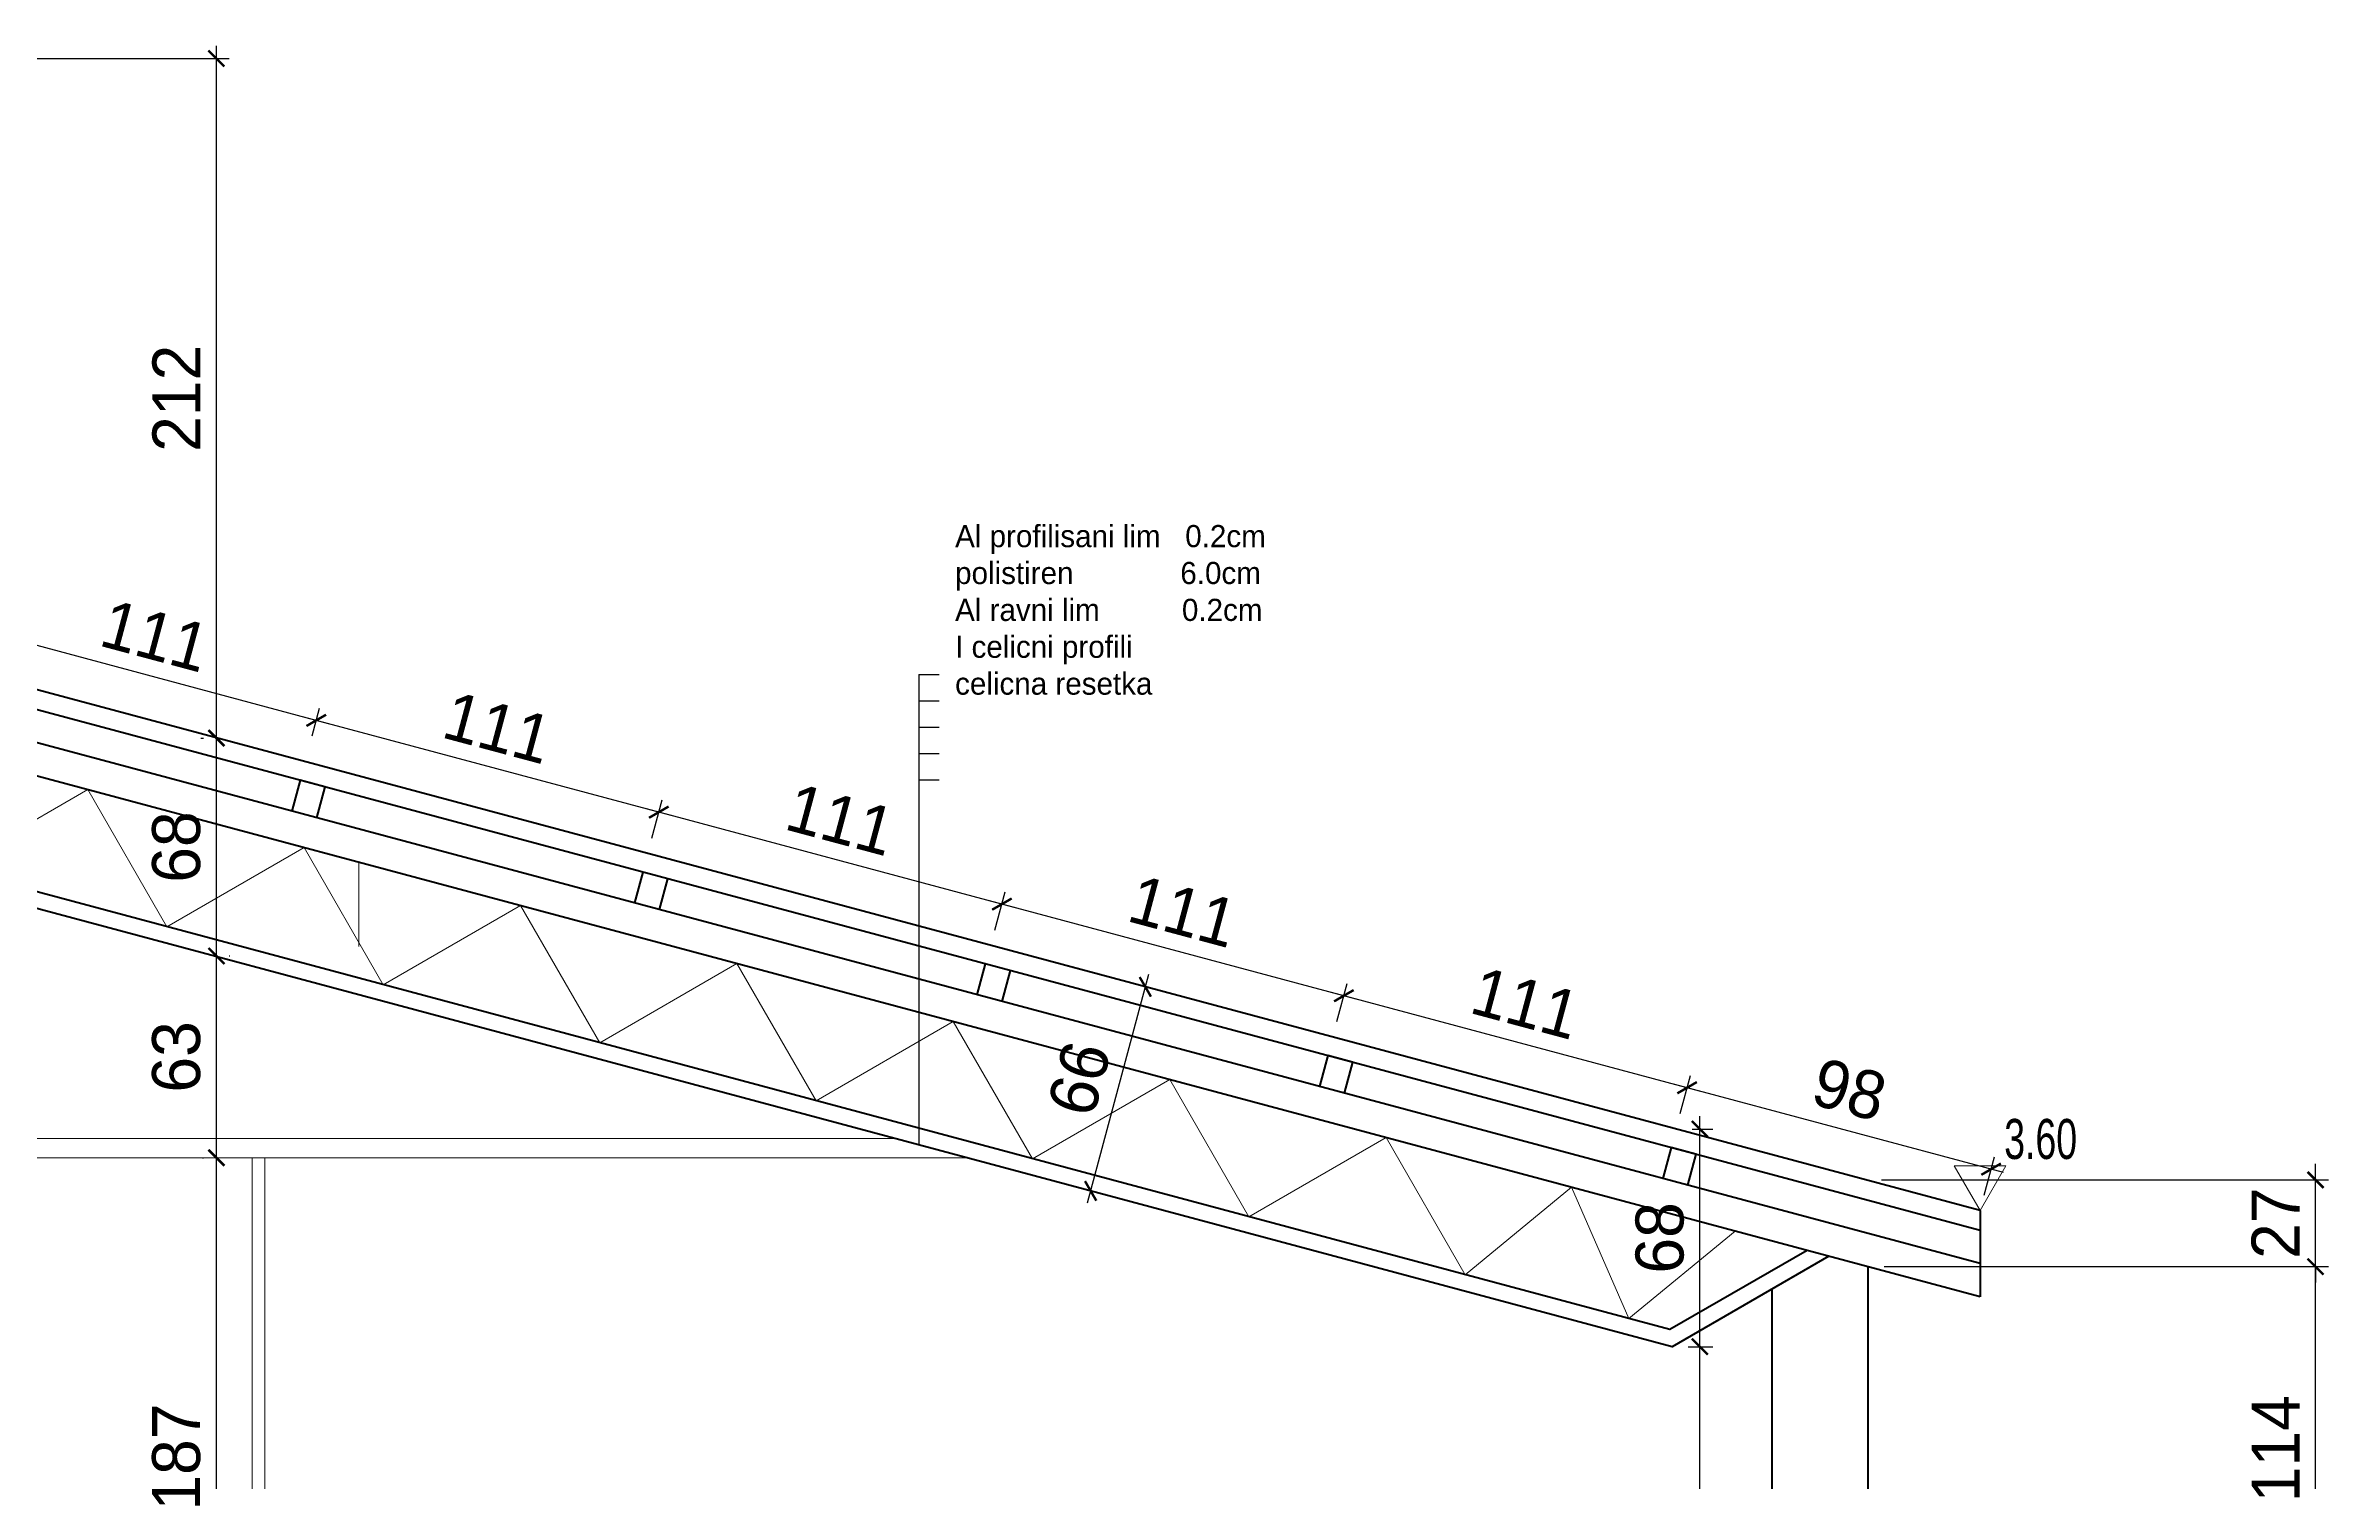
# Model space of a CAD drawing. Header units: millimetres. Extents: x 73 to 57768, y -40361 to 10065.
# Drawn here: x 55479 to 56192, y -11512 to -11064 of the extents above; entities that cross this region are included whole.
import ezdxf

# ---------------------------------------------------------------- set-up
doc = ezdxf.new("R2010")
doc.units = ezdxf.units.MM
for name, color, linetype, lineweight in [('hec', 253, 'Continuous', 5), ('kote', 124, 'Continuous', 5), ('kote i srafura', 9, 'Continuous', 5)]:
    doc.layers.add(name, color=color, linetype=linetype, lineweight=lineweight)
doc.layers.add('pogled', color=7, linetype='Continuous', lineweight=5, true_color=0x8db1c3)
doc.layers.add('presjek', color=7, linetype='Continuous', lineweight=40, true_color=0xe37da2)
doc.layers.add('TEXT', color=7, linetype='Continuous')
doc.styles.add('1na50', font='', dxfattribs={"height": 15})
doc.styles.get('1na50').set_extended_font_data('SwitzerlandCondLight BH')
doc.dimstyles.new('1na50', dxfattribs={"dimtxt": 2.5, "dimasz": 5, "dimexe": 4, "dimexo": 5, "dimgap": 5, "dimtad": 1, "dimdec": 0, "dimtxsty": '1na50', "dimblk": 'ARCHTICK', "dimcen": 2.5, "dimdle": 4, "dimadec": 0, "dimazin": 0, "dimtfac": 1, "dimtdec": 0, "dimtix": 1, "dimtmove": 0, "dimatfit": 3, "dimldrblk": 'ARCHTICK', "dimfxl": 1, "dimarcsym": 0})

# ---------------------------------------------------------------- blocks, each defined once
blk = doc.blocks.new('_ArchTick')
at = {"layer": 'kote', "color": 0, "const_width": 0.15}
blk.add_lwpolyline([(-0.5, -0.5), (0.5, 0.5)], dxfattribs=at)
blk = doc.blocks.new('*D1179')
at = {"layer": 'Defpoints', "color": 0}
for p in [(55532.57, -11411.4), (55533.18, -11411.4), (55535.22, -11598.44)]:
    blk.add_point(p, dxfattribs=at)
at = {"layer": 'kote i srafura', "color": 0, "lineweight": -2}
for p, q in [((55528.18, -11411.4), (55528.57, -11411.4)), ((55532.57, -11602.44), (55532.57, -11407.4)), ((55530.22, -11598.44), (55528.57, -11598.44))]:
    blk.add_line(p, q, dxfattribs=at)
at = {"layer": 'kote i srafura', "color": 0, "lineweight": -2, "xscale": 5, "yscale": 5, "zscale": 5}
for p, rotation in [((55532.57, -11411.4), 90), ((55532.57, -11598.44), 270)]:
    blk.add_blockref('_ArchTick', p, dxfattribs=dict(at, rotation=rotation))
at = {"layer": 'kote i srafura', "color": 0, "insert": (55520.07, -11504.92), "char_height": 15, "attachment_point": 5, "rotation": 90, "style": '1na50'}
blk.add_mtext('187', dxfattribs=at)
blk = doc.blocks.new('*D1180')
at = {"layer": 'Defpoints', "color": 0}
for p in [(55531.81, -11348.36), (55532.57, -11348.36), (55533.18, -11411.4)]:
    blk.add_point(p, dxfattribs=at)
at = {"layer": 'kote i srafura', "color": 0, "lineweight": -2}
for p, q in [((55532.57, -11415.4), (55532.57, -11344.36)), ((55536.81, -11348.36), (55536.57, -11348.36)), ((55528.18, -11411.4), (55528.57, -11411.4))]:
    blk.add_line(p, q, dxfattribs=at)
at = {"layer": 'kote i srafura', "color": 0, "lineweight": -2, "xscale": 5, "yscale": 5, "zscale": 5}
for p, rotation in [((55532.57, -11348.36), 90), ((55532.57, -11411.4), 270)]:
    blk.add_blockref('_ArchTick', p, dxfattribs=dict(at, rotation=rotation))
at = {"layer": 'kote i srafura', "color": 0, "insert": (55520.07, -11379.88), "char_height": 15, "attachment_point": 5, "rotation": 90, "style": '1na50'}
blk.add_mtext('63', dxfattribs=at)
blk = doc.blocks.new('*D1181')
at = {"layer": 'Defpoints', "color": 0}
for p in [(55532.57, -11280.28), (55532.74, -11280.28), (55531.81, -11348.36)]:
    blk.add_point(p, dxfattribs=at)
at = {"layer": 'kote i srafura', "color": 0, "lineweight": -2}
for p, q in [((55527.74, -11280.28), (55528.57, -11280.28)), ((55532.57, -11352.36), (55532.57, -11276.28)), ((55536.81, -11348.36), (55536.57, -11348.36))]:
    blk.add_line(p, q, dxfattribs=at)
at = {"layer": 'kote i srafura', "color": 0, "lineweight": -2, "xscale": 5, "yscale": 5, "zscale": 5}
for p, rotation in [((55532.57, -11280.28), 90), ((55532.57, -11348.36), 270)]:
    blk.add_blockref('_ArchTick', p, dxfattribs=dict(at, rotation=rotation))
at = {"layer": 'kote i srafura', "color": 0, "insert": (55520.07, -11314.32), "char_height": 15, "attachment_point": 5, "rotation": 90, "style": '1na50'}
blk.add_mtext('68', dxfattribs=at)
blk = doc.blocks.new('*D1182')
at = {"layer": 'Defpoints', "color": 0}
for p in [(55443.37, -11067.94), (55532.57, -11067.94), (55532.74, -11280.28)]:
    blk.add_point(p, dxfattribs=at)
at = {"layer": 'kote i srafura', "color": 0, "lineweight": -2}
for p, q in [((55448.37, -11067.94), (55536.57, -11067.94)), ((55532.57, -11284.28), (55532.57, -11063.94)), ((55527.74, -11280.28), (55528.57, -11280.28))]:
    blk.add_line(p, q, dxfattribs=at)
at = {"layer": 'kote i srafura', "color": 0, "lineweight": -2, "xscale": 5, "yscale": 5, "zscale": 5}
for p, rotation in [((55532.57, -11067.94), 90), ((55532.57, -11280.28), 270)]:
    blk.add_blockref('_ArchTick', p, dxfattribs=dict(at, rotation=rotation))
at = {"layer": 'kote i srafura', "color": 0, "insert": (55520.07, -11174.11), "char_height": 15, "attachment_point": 5, "rotation": 90, "style": '1na50'}
blk.add_mtext('212', dxfattribs=at)
blk = doc.blocks.new('*D1205')
at = {"layer": 'Defpoints', "color": 0}
for p in [(55992.08, -11389.51), (55988.62, -11402.43), (56083.61, -11427.88)]:
    blk.add_point(p, dxfattribs=at)
at = {"layer": 'kote i srafura', "color": 0, "lineweight": -2}
for p, q in [((56090.94, -11416), (55988.22, -11388.47)), ((55989.91, -11397.6), (55993.12, -11385.65)), ((56084.91, -11423.05), (56088.11, -11411.1))]:
    blk.add_line(p, q, dxfattribs=at)
at = {"layer": 'kote i srafura', "color": 0, "lineweight": -2, "xscale": 5, "yscale": 5, "zscale": 5}
for p, rotation in [((55992.08, -11389.51), 165.0000000263831), ((56087.07, -11414.96), 345.0000000263831)]:
    blk.add_blockref('_ArchTick', p, dxfattribs=dict(at, rotation=rotation))
at = {"layer": 'kote i srafura', "color": 0, "insert": (56042.81, -11390.16), "char_height": 15, "attachment_point": 5, "rotation": 345, "style": '1na50'}
blk.add_mtext('98', dxfattribs=at)
blk = doc.blocks.new('*D1206')
at = {"layer": 'Defpoints', "color": 0}
for p in [(55884.84, -11360.77), (55881.38, -11373.69), (55988.62, -11402.43)]:
    blk.add_point(p, dxfattribs=at)
at = {"layer": 'kote i srafura', "color": 0, "lineweight": -2}
for p, q in [((55995.95, -11390.55), (55880.97, -11359.74)), ((55882.67, -11368.86), (55885.87, -11356.91)), ((55989.91, -11397.6), (55993.12, -11385.65))]:
    blk.add_line(p, q, dxfattribs=at)
at = {"layer": 'kote i srafura', "color": 0, "lineweight": -2, "xscale": 5, "yscale": 5, "zscale": 5}
for p, rotation in [((55884.84, -11360.77), 165.0000000263831), ((55992.08, -11389.51), 345.0000000263831)]:
    blk.add_blockref('_ArchTick', p, dxfattribs=dict(at, rotation=rotation))
at = {"layer": 'kote i srafura', "color": 0, "insert": (55941.69, -11363.07), "char_height": 15, "attachment_point": 5, "rotation": 345, "style": '1na50'}
blk.add_mtext('111', dxfattribs=at)
blk = doc.blocks.new('*D1207')
at = {"layer": 'Defpoints', "color": 0}
for p in [(55777.99, -11332.15), (55774.53, -11345.07), (55881.38, -11373.69)]:
    blk.add_point(p, dxfattribs=at)
at = {"layer": 'kote i srafura', "color": 0, "lineweight": -2}
for p, q in [((55888.7, -11361.81), (55774.13, -11331.11)), ((55775.83, -11340.24), (55779.03, -11328.28)), ((55882.67, -11368.86), (55885.87, -11356.91))]:
    blk.add_line(p, q, dxfattribs=at)
at = {"layer": 'kote i srafura', "color": 0, "lineweight": -2, "xscale": 5, "yscale": 5, "zscale": 5}
for p, rotation in [((55777.99, -11332.15), 165.0000000263831), ((55884.84, -11360.77), 345.0000000263831)]:
    blk.add_blockref('_ArchTick', p, dxfattribs=dict(at, rotation=rotation))
at = {"layer": 'kote i srafura', "color": 0, "insert": (55834.65, -11334.39), "char_height": 15, "attachment_point": 5, "rotation": 345, "style": '1na50'}
blk.add_mtext('111', dxfattribs=at)
blk = doc.blocks.new('*D1208')
at = {"layer": 'Defpoints', "color": 0}
for p in [(55670.79, -11303.42), (55667.33, -11316.34), (55774.53, -11345.07)]:
    blk.add_point(p, dxfattribs=at)
at = {"layer": 'kote i srafura', "color": 0, "lineweight": -2}
for p, q in [((55781.86, -11333.18), (55666.92, -11302.38)), ((55668.62, -11311.51), (55671.82, -11299.56)), ((55775.83, -11340.24), (55779.03, -11328.28))]:
    blk.add_line(p, q, dxfattribs=at)
at = {"layer": 'kote i srafura', "color": 0, "lineweight": -2, "xscale": 5, "yscale": 5, "zscale": 5}
for p, rotation in [((55670.79, -11303.42), 165.0000000263831), ((55777.99, -11332.15), 345.0000000263831)]:
    blk.add_blockref('_ArchTick', p, dxfattribs=dict(at, rotation=rotation))
at = {"layer": 'kote i srafura', "color": 0, "insert": (55727.63, -11305.71), "char_height": 15, "attachment_point": 5, "rotation": 345, "style": '1na50'}
blk.add_mtext('111', dxfattribs=at)
blk = doc.blocks.new('*D1209')
at = {"layer": 'Defpoints', "color": 0}
for p in [(55563.76, -11274.74), (55561.18, -11284.39), (55667.33, -11316.34)]:
    blk.add_point(p, dxfattribs=at)
at = {"layer": 'kote i srafura', "color": 0, "lineweight": -2}
for p, q in [((55674.65, -11304.46), (55559.9, -11273.71)), ((55562.47, -11279.56), (55564.8, -11270.88)), ((55668.62, -11311.51), (55671.82, -11299.56))]:
    blk.add_line(p, q, dxfattribs=at)
at = {"layer": 'kote i srafura', "color": 0, "lineweight": -2, "xscale": 5, "yscale": 5, "zscale": 5}
for p, rotation in [((55563.76, -11274.74), 165.0000000263831), ((55670.79, -11303.42), 345.0000000263831)]:
    blk.add_blockref('_ArchTick', p, dxfattribs=dict(at, rotation=rotation))
at = {"layer": 'kote i srafura', "color": 0, "insert": (55620.51, -11277.01), "char_height": 15, "attachment_point": 5, "rotation": 345, "style": '1na50'}
blk.add_mtext('111', dxfattribs=at)
blk = doc.blocks.new('*D1210')
at = {"layer": 'Defpoints', "color": 0}
for p in [(55456.74, -11246.07), (55453.28, -11258.99), (55561.18, -11284.39)]:
    blk.add_point(p, dxfattribs=at)
at = {"layer": 'kote i srafura', "color": 0, "lineweight": -2}
for p, q in [((55567.63, -11275.78), (55452.88, -11245.03)), ((55454.57, -11254.16), (55457.77, -11242.2)), ((55562.47, -11279.56), (55564.8, -11270.88))]:
    blk.add_line(p, q, dxfattribs=at)
at = {"layer": 'kote i srafura', "color": 0, "lineweight": -2, "xscale": 5, "yscale": 5, "zscale": 5}
for p, rotation in [((55456.74, -11246.07), 165.0000000263831), ((55563.76, -11274.74), 345.0000000263831)]:
    blk.add_blockref('_ArchTick', p, dxfattribs=dict(at, rotation=rotation))
at = {"layer": 'kote i srafura', "color": 0, "insert": (55513.49, -11248.33), "char_height": 15, "attachment_point": 5, "rotation": 345, "style": '1na50'}
blk.add_mtext('111', dxfattribs=at)
blk = doc.blocks.new('*D1217')
at = {"layer": 'Defpoints', "color": 0}
for p in [(56048.61, -11445.42), (56188.44, -11445.42), (56048.61, -11559.23)]:
    blk.add_point(p, dxfattribs=at)
at = {"layer": 'kote i srafura', "color": 0, "lineweight": -2}
for p, q in [((56053.61, -11445.42), (56192.44, -11445.42)), ((56188.44, -11563.23), (56188.44, -11441.42)), ((56053.61, -11559.23), (56192.44, -11559.23))]:
    blk.add_line(p, q, dxfattribs=at)
at = {"layer": 'kote i srafura', "color": 0, "lineweight": -2, "xscale": 5, "yscale": 5, "zscale": 5}
for p, rotation in [((56188.44, -11445.42), 90), ((56188.44, -11559.23), 270)]:
    blk.add_blockref('_ArchTick', p, dxfattribs=dict(at, rotation=rotation))
at = {"layer": 'kote i srafura', "color": 0, "insert": (56175.94, -11502.33), "char_height": 15, "attachment_point": 5, "rotation": 90, "style": '1na50'}
blk.add_mtext('114', dxfattribs=at)
blk = doc.blocks.new('*D1218')
at = {"layer": 'Defpoints', "color": 0}
for p in [(56047.83, -11418.3), (56188.44, -11418.3), (56048.61, -11445.42)]:
    blk.add_point(p, dxfattribs=at)
at = {"layer": 'kote i srafura', "color": 0, "lineweight": -2}
for p, q in [((56052.83, -11418.3), (56192.44, -11418.3)), ((56188.44, -11418.3), (56188.44, -11413.3)), ((56188.44, -11445.42), (56188.44, -11418.3)), ((56053.61, -11445.42), (56192.44, -11445.42)), ((56188.44, -11445.42), (56188.44, -11450.42))]:
    blk.add_line(p, q, dxfattribs=at)
at = {"layer": 'kote i srafura', "color": 0, "lineweight": -2, "xscale": 5, "yscale": 5, "zscale": 5}
for p, rotation in [((56188.44, -11418.3), 270), ((56188.44, -11445.42), 90)]:
    blk.add_blockref('_ArchTick', p, dxfattribs=dict(at, rotation=rotation))
at = {"layer": 'kote i srafura', "color": 0, "insert": (56175.94, -11431.86), "char_height": 15, "attachment_point": 5, "rotation": 90, "style": '1na50'}
blk.add_mtext('27', dxfattribs=at)
blk = doc.blocks.new('*D1221')
at = {"layer": 'Defpoints', "color": 0}
for p in [(55987.42, -11470.44), (55996.07, -11470.44), (55996.24, -11781.52)]:
    blk.add_point(p, dxfattribs=at)
at = {"layer": 'kote i srafura', "color": 0, "lineweight": -2}
for p, q in [((55996.07, -11785.52), (55996.07, -11466.44)), ((55992.42, -11470.44), (56000.07, -11470.44)), ((55991.24, -11781.52), (55992.07, -11781.52))]:
    blk.add_line(p, q, dxfattribs=at)
at = {"layer": 'kote i srafura', "color": 0, "lineweight": -2, "xscale": 5, "yscale": 5, "zscale": 5}
for p, rotation in [((55996.07, -11470.44), 90), ((55996.07, -11781.52), 270)]:
    blk.add_blockref('_ArchTick', p, dxfattribs=dict(at, rotation=rotation))
at = {"layer": 'kote i srafura', "color": 0, "insert": (55983.57, -11625.98), "char_height": 15, "attachment_point": 5, "rotation": 90, "style": '1na50'}
blk.add_mtext('311', dxfattribs=at)
blk = doc.blocks.new('*D1222')
at = {"layer": 'Defpoints', "color": 0}
for p in [(55988.62, -11402.43), (55996.07, -11402.43), (55987.42, -11470.44)]:
    blk.add_point(p, dxfattribs=at)
at = {"layer": 'kote i srafura', "color": 0, "lineweight": -2}
for p, q in [((55993.62, -11402.43), (56000.07, -11402.43)), ((55996.07, -11474.44), (55996.07, -11398.43)), ((55992.42, -11470.44), (56000.07, -11470.44))]:
    blk.add_line(p, q, dxfattribs=at)
at = {"layer": 'kote i srafura', "color": 0, "lineweight": -2, "xscale": 5, "yscale": 5, "zscale": 5}
for p, rotation in [((55996.07, -11402.43), 90), ((55996.07, -11470.44), 270)]:
    blk.add_blockref('_ArchTick', p, dxfattribs=dict(at, rotation=rotation))
at = {"layer": 'kote i srafura', "color": 0, "insert": (55983.57, -11436.43), "char_height": 15, "attachment_point": 5, "rotation": 90, "style": '1na50'}
blk.add_mtext('68', dxfattribs=at)
blk = doc.blocks.new('*D1223')
at = {"layer": 'Defpoints', "color": 0}
for p in [(55793.07, -11350.03), (55775.99, -11413.78), (55805.72, -11421.75)]:
    blk.add_point(p, dxfattribs=at)
at = {"layer": 'kote i srafura', "color": 0, "lineweight": -2}
for p, q in [((55797.9, -11351.33), (55826.66, -11359.03)), ((55823.84, -11354.14), (55804.68, -11425.61)), ((55780.82, -11415.08), (55809.58, -11422.79))]:
    blk.add_line(p, q, dxfattribs=at)
at = {"layer": 'kote i srafura', "color": 0, "lineweight": -2, "xscale": 5, "yscale": 5, "zscale": 5}
for p, rotation in [((55822.8, -11358), 74.99999999999957), ((55805.72, -11421.75), 254.9999999999996)]:
    blk.add_blockref('_ArchTick', p, dxfattribs=dict(at, rotation=rotation))
at = {"layer": 'kote i srafura', "color": 0, "insert": (55802.19, -11386.64), "char_height": 15, "attachment_point": 5, "rotation": 75, "style": '1na50'}
blk.add_mtext('66', dxfattribs=at)

msp = doc.modelspace()

# ---------------------------------------------------------------- linework, layer by layer
at = {"layer": 'hec'}
msp.add_lwpolyline([(56083.611, -11427.883), (56091.702, -11413.87), (56075.521, -11413.87)], close=True, dxfattribs=at)
at = {"layer": 'pogled'}
for p, q in [((55492.352, -11296.373), (55449.486, -11321.122)), ((55517.1, -11339.239), (55492.352, -11296.373)), ((55559.966, -11314.49), (55517.1, -11339.239)), ((55584.715, -11357.356), (55559.966, -11314.49)), ((55577.091, -11345.349), (55577.091, -11319.079)), ((55627.581, -11332.608), (55584.715, -11357.356)), ((55652.33, -11375.474), (55627.581, -11332.608)), ((55627.581, -11332.608), (55627.581, -11332.608)), ((55695.196, -11350.725), (55652.33, -11375.474)), ((55719.945, -11393.591), (55695.196, -11350.725)), ((55762.811, -11368.842), (55719.945, -11393.591)), ((55787.56, -11411.708), (55762.811, -11368.842)), ((55762.811, -11368.842), (55762.811, -11368.842)), ((55830.426, -11386.96), (55787.56, -11411.708)), ((55855.174, -11429.826), (55830.426, -11386.96)), ((55898.04, -11405.077), (55855.174, -11429.826)), ((55922.789, -11447.943), (55898.04, -11405.077)), ((55955.996, -11420.606), (55922.789, -11447.943)), ((55973.915, -11461.642), (55955.996, -11420.606)), ((56007.122, -11434.305), (55973.915, -11461.642)), ((55973.915, -11461.642), (55973.915, -11461.642))]:
    msp.add_line(p, q, dxfattribs=at)
at = {"layer": 'pogled', "ltscale": 5}
for points in [[(55767.099, -11411.403), (54447.699, -11411.403)], [(54447.769, -11405.403), (55744.707, -11405.403)], [(55543.722, -11598.437), (55543.722, -11411.403)], [(55547.722, -11598.437), (55547.722, -11411.403)]]:
    msp.add_lwpolyline(points, dxfattribs=at)
at = {"layer": 'presjek'}
for p, q in [((56083.611, -11427.883), (55373.611, -11237.639)), ((56083.611, -11434.095), (55373.611, -11243.851)), ((56083.611, -11444.448), (55363.611, -11251.524)), ((56083.611, -11454.801), (55373.611, -11264.557)), ((55558.748, -11293.459), (55556.16, -11303.118)), ((55566.476, -11295.529), (55558.748, -11293.459)), ((55566.476, -11295.529), (55563.888, -11305.188)), ((55665.773, -11322.136), (55663.185, -11331.795)), ((55673.5, -11324.206), (55670.912, -11333.865)), ((55772.798, -11350.813), (55770.209, -11360.472)), ((55780.525, -11352.883), (55777.937, -11362.543)), ((55879.822, -11379.49), (55877.234, -11389.149)), ((55887.55, -11381.561), (55879.822, -11379.49)), ((55887.55, -11381.561), (55884.961, -11391.22)), ((55987.067, -11408.226), (55984.479, -11417.885)), ((55994.794, -11410.297), (55987.067, -11408.226)), ((55994.794, -11410.297), (55992.206, -11419.956)), ((56083.611, -11427.883), (56083.611, -11454.801)), ((56048.611, -11822.119), (56048.611, -11445.422)), ((56018.611, -11822.119), (56018.611, -11452.428))]:
    msp.add_line(p, q, dxfattribs=at)
for points in [[(56036.408, -11442.153), (55987.418, -11470.437), (55395.065, -11311.716)], [(56029.578, -11440.322), (55986.712, -11465.071), (55398.36, -11307.423)]]:
    msp.add_lwpolyline(points, dxfattribs=at)
at = {"layer": 'TEXT'}
for p, q in [((55752.02, -11260.431), (55752.02, -11407.362)), ((55752.02, -11260.431), (55758.35, -11260.431)), ((55752.02, -11268.645), (55758.35, -11268.645)), ((55752.02, -11276.859), (55758.35, -11276.859)), ((55752.02, -11285.073), (55758.35, -11285.073)), ((55752.02, -11293.287), (55758.35, -11293.287))]:
    msp.add_line(p, q, dxfattribs=at)

# ---------------------------------------------------------------- texts
at = {"layer": 'hec', "style": '1na50', "width": 0.7}
msp.add_text('3.60', height=12.5, dxfattribs=at).set_placement((56091.159, -11411.774))
at = {"layer": 'TEXT', "insert": (55763.37, -11213.716), "char_height": 6.912, "width": 138.16649, "attachment_point": 1}
msp.add_mtext('Al profilisani lim   0.2cm\\Ppolistiren             6.0cm\\PAl ravni lim          0.2cm\\PI celicni profili \\Pcelicna resetka', dxfattribs=at)

# ---------------------------------------------------------------- dimensions: what is measured, and where the dimension line sits
at = {"layer": 'kote i srafura'}
for base, p1, p2, angle, picture, middle in [((55532.57, -11067.936), (55532.742, -11280.278), (55443.374, -11067.936), 90, '*D1182', (55520.07, -11174.107)), ((55456.739, -11246.065), (55561.177, -11284.394), (55453.277, -11258.986), 345, '*D1210', (55513.486, -11248.33)), ((55563.763, -11274.743), (55667.326, -11316.34), (55561.177, -11284.394), 345, '*D1209', (55620.511, -11277.007)), ((55532.57, -11280.278), (55531.809, -11348.357), (55532.742, -11280.278), 90, '*D1181', (55520.07, -11314.318)), ((55670.788, -11303.42), (55774.531, -11345.066), (55667.326, -11316.34), 345, '*D1208', (55727.626, -11305.708)), ((55777.993, -11332.145), (55881.375, -11373.694), (55774.531, -11345.066), 345, '*D1207', (55834.65, -11334.386)), ((55532.57, -11348.357), (55533.18, -11411.403), (55531.809, -11348.357), 90, '*D1180', (55520.07, -11379.88)), ((55884.837, -11360.774), (55988.62, -11402.431), (55881.375, -11373.694), 345, '*D1206', (55941.695, -11363.068)), ((55996.069, -11402.431), (55987.418, -11470.437), (55988.62, -11402.431), 90, '*D1222', (55983.569, -11436.434)), ((55532.57, -11411.403), (55535.222, -11598.44), (55533.18, -11411.403), 90, '*D1179', (55520.07, -11504.921)), ((56188.438, -11418.295), (56048.611, -11445.422), (56047.828, -11418.295), 90, '*D1218', (56175.938, -11431.859)), ((56188.438, -11445.422), (56048.611, -11559.229), (56048.611, -11445.422), 90, '*D1217', (56175.938, -11502.326)), ((55996.069, -11470.437), (55996.241, -11781.523), (55987.418, -11470.437), 90, '*D1221', (55983.569, -11625.98))]:
    dim = msp.add_linear_dim(base=base, p1=p1, p2=p2, angle=angle, dimstyle='1na50', override={"dimtmove": 1}, dxfattribs=at)
    dim.commit()
    dim.dimension.update_dxf_attribs({"geometry": picture, "text_midpoint": middle})
for p1, p2, distance, picture, middle in [((55793.07, -11350.033), (55775.988, -11413.784), 30.78, '*D1223', (55802.186, -11386.64)), ((56083.611, -11427.883), (55988.62, -11402.431), -13.376, '*D1205', (56042.813, -11390.163))]:
    dim = msp.add_aligned_dim(p1=p1, p2=p2, distance=distance, dimstyle='1na50', dxfattribs=at)
    dim.commit()
    dim.dimension.update_dxf_attribs({"geometry": picture, "text_midpoint": middle})

doc.saveas('drawing.dxf')
